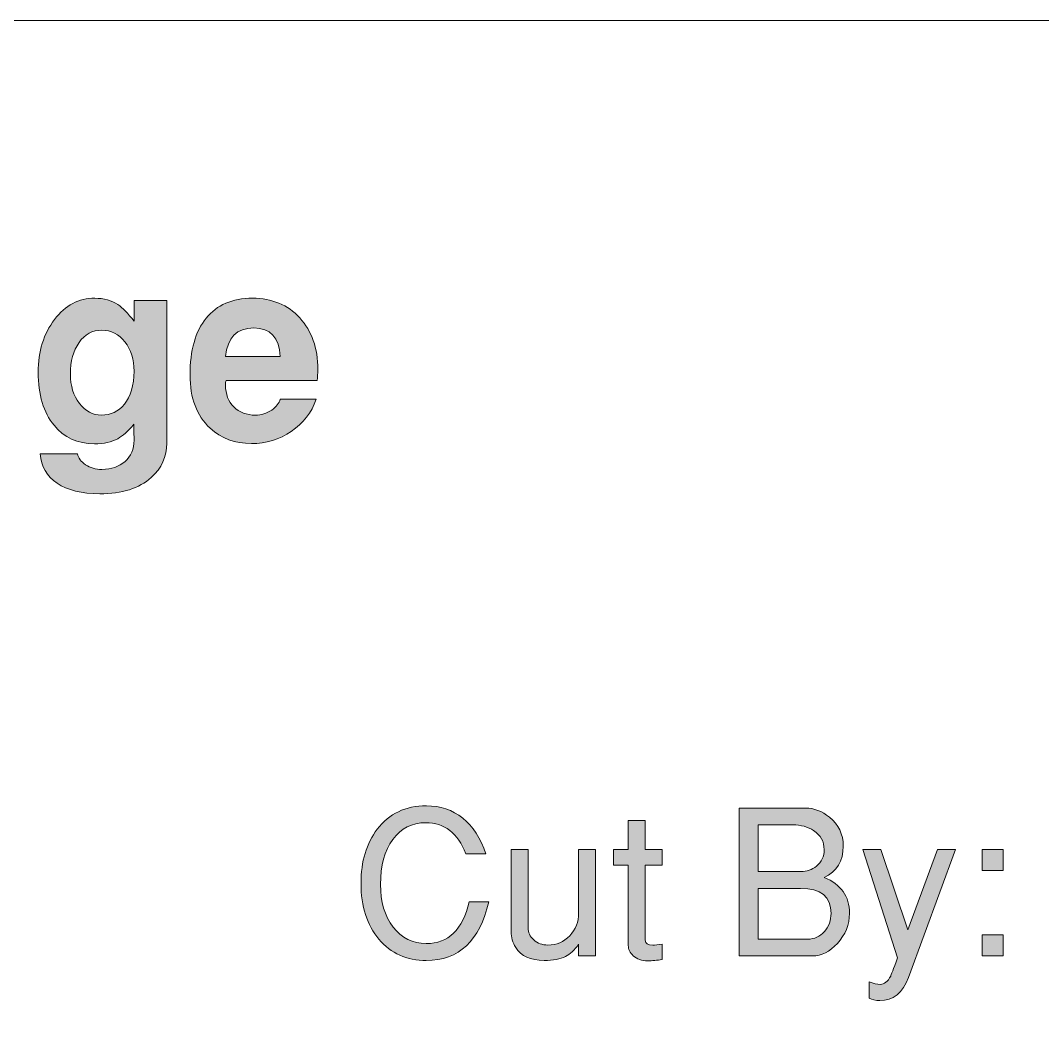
# Model space of a CAD drawing. Header units: inches. Extents: x 1.03 to 7.31, y -7.43 to -0.85.
# Drawn here: x 5.1 to 5.94, y -1.669 to -0.848 of the extents above; entities that cross this region are included whole.
import ezdxf

# ---------------------------------------------------------------- set-up
doc = ezdxf.new("R2010")
doc.units = ezdxf.units.IN
doc.header["$MEASUREMENT"] = 0
doc.layers.add('Layer 1', color=7, linetype='Continuous')

# ---------------------------------------------------------------- blocks, each defined once
blk = doc.blocks.new('block 14')
at = {"layer": 'Layer 1', "true_color": 0xed1f24}
h = blk.add_hatch(color=240, dxfattribs=at)
h.dxf.hatch_style = 2
edge = h.paths.add_edge_path()
edge.add_spline(control_points=[(5.48463, -1.57172), (5.47719, -1.60383), (5.46007, -1.61989), (5.4333, -1.61989), (5.41718, -1.61989), (5.40422, -1.61409), (5.39438, -1.60247), (5.38455, -1.59087), (5.37963, -1.57555), (5.37963, -1.55656), (5.37963, -1.53856), (5.38407, -1.52372), (5.39296, -1.51206), (5.40274, -1.49928), (5.41624, -1.49289), (5.43346, -1.49289), (5.4448, -1.49289), (5.45471, -1.49626), (5.46322, -1.50298), (5.47171, -1.5097), (5.47802, -1.51945), (5.48213, -1.53223), (5.48213, -1.53223), (5.46579, -1.53223), (5.46579, -1.53223), (5.45924, -1.51522), (5.44824, -1.50673), (5.43279, -1.50673), (5.42157, -1.50673), (5.41257, -1.51134), (5.4058, -1.52056), (5.39902, -1.52979), (5.39563, -1.54206), (5.39563, -1.55739), (5.39563, -1.57172), (5.3991, -1.58342), (5.40605, -1.59248), (5.41299, -1.60153), (5.42207, -1.60606), (5.4333, -1.60606), (5.4514, -1.60606), (5.46318, -1.59462), (5.46863, -1.57172), (5.46863, -1.57172), (5.48463, -1.57172), (5.48463, -1.57172)], knot_values=[0, 0, 0, 0, 1, 1, 1, 2, 2, 2, 3, 3, 3, 4, 4, 4, 5, 5, 5, 6, 6, 6, 7, 7, 7, 8, 8, 8, 9, 9, 9, 10, 10, 10, 11, 11, 11, 12, 12, 12, 13, 13, 13, 14, 14, 14, 15, 15, 15, 15], degree=3, periodic=1)
h = blk.add_hatch(color=240, dxfattribs=at)
h.dxf.hatch_style = 2
edge = h.paths.add_edge_path()
edge.add_spline(control_points=[(5.78113, -1.58122), (5.78113, -1.59056), (5.77779, -1.59878), (5.77112, -1.60589), (5.76491, -1.61278), (5.75807, -1.61622), (5.75062, -1.61622), (5.75062, -1.61622), (5.69046, -1.61622), (5.69046, -1.61622), (5.69046, -1.61622), (5.69046, -1.49472), (5.69046, -1.49472), (5.69046, -1.49472), (5.74512, -1.49472), (5.74512, -1.49472), (5.75191, -1.49472), (5.7584, -1.49723), (5.76463, -1.50222), (5.77218, -1.50833), (5.77596, -1.51622), (5.77596, -1.52589), (5.77596, -1.53834), (5.77074, -1.54695), (5.76029, -1.55172), (5.77418, -1.55739), (5.78113, -1.56723), (5.78113, -1.58122)], knot_values=[0, 0, 0, 0, 1, 1, 1, 2, 2, 2, 3, 3, 3, 4, 4, 4, 5, 5, 5, 6, 6, 6, 7, 7, 7, 8, 8, 8, 9, 9, 9, 9], degree=3, periodic=1)
edge = h.paths.add_edge_path()
edge.add_spline(control_points=[(5.76029, -1.52889), (5.76029, -1.52222), (5.75741, -1.517), (5.75163, -1.51322), (5.74685, -1.51012), (5.74113, -1.50856), (5.73446, -1.50856), (5.73446, -1.50856), (5.70613, -1.50856), (5.70613, -1.50856), (5.70613, -1.50856), (5.70613, -1.54689), (5.70613, -1.54689), (5.70613, -1.54689), (5.74113, -1.54689), (5.74113, -1.54689), (5.74601, -1.54689), (5.75029, -1.54539), (5.75396, -1.54239), (5.75818, -1.53895), (5.76029, -1.53445), (5.76029, -1.52889)], knot_values=[0, 0, 0, 0, 1, 1, 1, 2, 2, 2, 3, 3, 3, 4, 4, 4, 5, 5, 5, 6, 6, 6, 7, 7, 7, 7], degree=3, periodic=1)
edge = h.paths.add_edge_path()
edge.add_spline(control_points=[(5.76596, -1.58122), (5.76596, -1.56756), (5.75763, -1.56072), (5.74096, -1.56072), (5.74096, -1.56072), (5.70613, -1.56072), (5.70613, -1.56072), (5.70613, -1.56072), (5.70613, -1.60239), (5.70613, -1.60239), (5.70613, -1.60239), (5.74696, -1.60239), (5.74696, -1.60239), (5.75229, -1.60239), (5.7568, -1.60034), (5.76046, -1.59623), (5.76413, -1.59212), (5.76596, -1.58712), (5.76596, -1.58122)], knot_values=[0, 0, 0, 0, 1, 1, 1, 2, 2, 2, 3, 3, 3, 4, 4, 4, 5, 5, 5, 6, 6, 6, 6], degree=3, periodic=1)
h = blk.add_hatch(color=240, dxfattribs=at)
h.dxf.hatch_style = 2
edge = h.paths.add_edge_path()
edge.add_spline(control_points=[(5.62713, -1.61906), (5.62302, -1.61983), (5.61902, -1.62023), (5.61513, -1.62023), (5.61024, -1.62023), (5.6063, -1.61884), (5.6033, -1.61605), (5.60063, -1.61361), (5.5993, -1.61078), (5.5993, -1.60756), (5.5993, -1.60756), (5.5993, -1.54156), (5.5993, -1.54156), (5.5993, -1.54156), (5.58713, -1.54156), (5.58713, -1.54156), (5.58713, -1.54156), (5.58713, -1.52873), (5.58713, -1.52873), (5.58713, -1.52873), (5.5993, -1.52873), (5.5993, -1.52873), (5.5993, -1.52873), (5.5993, -1.50506), (5.5993, -1.50506), (5.5993, -1.50506), (5.61329, -1.50506), (5.61329, -1.50506), (5.61329, -1.50506), (5.61329, -1.52873), (5.61329, -1.52873), (5.61329, -1.52873), (5.62713, -1.52873), (5.62713, -1.52873), (5.62713, -1.52873), (5.62713, -1.54156), (5.62713, -1.54156), (5.62713, -1.54156), (5.61329, -1.54156), (5.61329, -1.54156), (5.61329, -1.54156), (5.61329, -1.60322), (5.61329, -1.60322), (5.61329, -1.606), (5.61535, -1.60739), (5.61946, -1.60739), (5.62113, -1.60739), (5.62368, -1.60712), (5.62713, -1.60656), (5.62713, -1.60656), (5.62713, -1.61906), (5.62713, -1.61906)], knot_values=[0, 0, 0, 0, 1, 1, 1, 2, 2, 2, 3, 3, 3, 4, 4, 4, 5, 5, 5, 6, 6, 6, 7, 7, 7, 8, 8, 8, 9, 9, 9, 10, 10, 10, 11, 11, 11, 12, 12, 12, 13, 13, 13, 14, 14, 14, 15, 15, 15, 16, 16, 16, 17, 17, 17, 17], degree=3, periodic=1)
h = blk.add_hatch(color=240, dxfattribs=at)
h.dxf.hatch_style = 2
edge = h.paths.add_edge_path()
edge.add_spline(control_points=[(5.57246, -1.61622), (5.57246, -1.61622), (5.55846, -1.61622), (5.55846, -1.61622), (5.55846, -1.61622), (5.55846, -1.60656), (5.55846, -1.60656), (5.55513, -1.61145), (5.55152, -1.61483), (5.54763, -1.61673), (5.54341, -1.61884), (5.53757, -1.61989), (5.53013, -1.61989), (5.51902, -1.61989), (5.51124, -1.61633), (5.5068, -1.60923), (5.50424, -1.60533), (5.50296, -1.60101), (5.50296, -1.59623), (5.50296, -1.59623), (5.50296, -1.52873), (5.50296, -1.52873), (5.50296, -1.52873), (5.51696, -1.52873), (5.51696, -1.52873), (5.51696, -1.52873), (5.51696, -1.59289), (5.51696, -1.59289), (5.51696, -1.59689), (5.51852, -1.60028), (5.52163, -1.60305), (5.52474, -1.60583), (5.52863, -1.60723), (5.5333, -1.60723), (5.5403, -1.60723), (5.54624, -1.60467), (5.55113, -1.59956), (5.55602, -1.59445), (5.55846, -1.58822), (5.55846, -1.58089), (5.55846, -1.58089), (5.55846, -1.52873), (5.55846, -1.52873), (5.55846, -1.52873), (5.57246, -1.52873), (5.57246, -1.52873), (5.57246, -1.52873), (5.57246, -1.61622), (5.57246, -1.61622)], knot_values=[0, 0, 0, 0, 1, 1, 1, 2, 2, 2, 3, 3, 3, 4, 4, 4, 5, 5, 5, 6, 6, 6, 7, 7, 7, 8, 8, 8, 9, 9, 9, 10, 10, 10, 11, 11, 11, 12, 12, 12, 13, 13, 13, 14, 14, 14, 15, 15, 15, 16, 16, 16, 16], degree=3, periodic=1)
h = blk.add_hatch(color=240, dxfattribs=at)
h.dxf.hatch_style = 2
edge = h.paths.add_edge_path()
edge.add_spline(control_points=[(5.86829, -1.52873), (5.86829, -1.52873), (5.82962, -1.63389), (5.82962, -1.63389), (5.82496, -1.64656), (5.81707, -1.65289), (5.80596, -1.65289), (5.80251, -1.65289), (5.79963, -1.65221), (5.7973, -1.65087), (5.7973, -1.65087), (5.7973, -1.63739), (5.7973, -1.63739), (5.80085, -1.63883), (5.8039, -1.63956), (5.80646, -1.63956), (5.80979, -1.63956), (5.81263, -1.63727), (5.81496, -1.63271), (5.81529, -1.63215), (5.81718, -1.62715), (5.82062, -1.61769), (5.82062, -1.61769), (5.79196, -1.52873), (5.79196, -1.52873), (5.79196, -1.52873), (5.80684, -1.52873), (5.80684, -1.52873), (5.80684, -1.52873), (5.82906, -1.59486), (5.82906, -1.59486), (5.82906, -1.59486), (5.85337, -1.52873), (5.85337, -1.52873), (5.85337, -1.52873), (5.86829, -1.52873), (5.86829, -1.52873)], knot_values=[0, 0, 0, 0, 1, 1, 1, 2, 2, 2, 3, 3, 3, 4, 4, 4, 5, 5, 5, 6, 6, 6, 7, 7, 7, 8, 8, 8, 9, 9, 9, 10, 10, 10, 11, 11, 11, 12, 12, 12, 12], degree=3, periodic=1)
h = blk.add_hatch(color=240, dxfattribs=at)
h.dxf.hatch_style = 2
h.paths.add_polyline_path([(5.90746, -1.54606), (5.89012, -1.54606), (5.89012, -1.52873), (5.90746, -1.52873)])
h.paths.add_polyline_path([(5.90746, -1.61622), (5.89012, -1.61622), (5.89012, -1.59889), (5.90746, -1.59889)])
at = {"layer": 'Layer 1', "lineweight": 0}
for points in [[(5.90746, -1.54606), (5.89012, -1.54606), (5.89012, -1.52873), (5.90746, -1.52873), (5.90746, -1.54606)], [(5.90746, -1.61622), (5.89012, -1.61622), (5.89012, -1.59889), (5.90746, -1.59889), (5.90746, -1.61622)]]:
    blk.add_lwpolyline(points, dxfattribs=at)
for points, knots in [([(5.48463, -1.57172), (5.47719, -1.60383), (5.46007, -1.61989), (5.4333, -1.61989), (5.41718, -1.61989), (5.40422, -1.61409), (5.39438, -1.60247), (5.38455, -1.59087), (5.37963, -1.57555), (5.37963, -1.55656), (5.37963, -1.53856), (5.38407, -1.52372), (5.39296, -1.51206), (5.40274, -1.49928), (5.41624, -1.49289), (5.43346, -1.49289), (5.4448, -1.49289), (5.45471, -1.49626), (5.46322, -1.50298), (5.47171, -1.5097), (5.47802, -1.51945), (5.48213, -1.53223), (5.48213, -1.53223), (5.46579, -1.53223), (5.46579, -1.53223), (5.45924, -1.51522), (5.44824, -1.50673), (5.43279, -1.50673), (5.42157, -1.50673), (5.41257, -1.51134), (5.4058, -1.52056), (5.39902, -1.52979), (5.39563, -1.54206), (5.39563, -1.55739), (5.39563, -1.57172), (5.3991, -1.58342), (5.40605, -1.59248), (5.41299, -1.60153), (5.42207, -1.60606), (5.4333, -1.60606), (5.4514, -1.60606), (5.46318, -1.59462), (5.46863, -1.57172), (5.46863, -1.57172), (5.48463, -1.57172), (5.48463, -1.57172)], [0, 0, 0, 0, 1, 1, 1, 2, 2, 2, 3, 3, 3, 4, 4, 4, 5, 5, 5, 6, 6, 6, 7, 7, 7, 8, 8, 8, 9, 9, 9, 10, 10, 10, 11, 11, 11, 12, 12, 12, 13, 13, 13, 14, 14, 14, 15, 15, 15, 15]), ([(5.78113, -1.58122), (5.78113, -1.59056), (5.77779, -1.59878), (5.77112, -1.60589), (5.76491, -1.61278), (5.75807, -1.61622), (5.75062, -1.61622), (5.75062, -1.61622), (5.69046, -1.61622), (5.69046, -1.61622), (5.69046, -1.61622), (5.69046, -1.49472), (5.69046, -1.49472), (5.69046, -1.49472), (5.74512, -1.49472), (5.74512, -1.49472), (5.75191, -1.49472), (5.7584, -1.49723), (5.76463, -1.50222), (5.77218, -1.50833), (5.77596, -1.51622), (5.77596, -1.52589), (5.77596, -1.53834), (5.77074, -1.54695), (5.76029, -1.55172), (5.77418, -1.55739), (5.78113, -1.56723), (5.78113, -1.58122)], [0, 0, 0, 0, 1, 1, 1, 2, 2, 2, 3, 3, 3, 4, 4, 4, 5, 5, 5, 6, 6, 6, 7, 7, 7, 8, 8, 8, 9, 9, 9, 9]), ([(5.62713, -1.61906), (5.62302, -1.61983), (5.61902, -1.62023), (5.61513, -1.62023), (5.61024, -1.62023), (5.6063, -1.61884), (5.6033, -1.61605), (5.60063, -1.61361), (5.5993, -1.61078), (5.5993, -1.60756), (5.5993, -1.60756), (5.5993, -1.54156), (5.5993, -1.54156), (5.5993, -1.54156), (5.58713, -1.54156), (5.58713, -1.54156), (5.58713, -1.54156), (5.58713, -1.52873), (5.58713, -1.52873), (5.58713, -1.52873), (5.5993, -1.52873), (5.5993, -1.52873), (5.5993, -1.52873), (5.5993, -1.50506), (5.5993, -1.50506), (5.5993, -1.50506), (5.61329, -1.50506), (5.61329, -1.50506), (5.61329, -1.50506), (5.61329, -1.52873), (5.61329, -1.52873), (5.61329, -1.52873), (5.62713, -1.52873), (5.62713, -1.52873), (5.62713, -1.52873), (5.62713, -1.54156), (5.62713, -1.54156), (5.62713, -1.54156), (5.61329, -1.54156), (5.61329, -1.54156), (5.61329, -1.54156), (5.61329, -1.60322), (5.61329, -1.60322), (5.61329, -1.606), (5.61535, -1.60739), (5.61946, -1.60739), (5.62113, -1.60739), (5.62368, -1.60712), (5.62713, -1.60656), (5.62713, -1.60656), (5.62713, -1.61906), (5.62713, -1.61906)], [0, 0, 0, 0, 1, 1, 1, 2, 2, 2, 3, 3, 3, 4, 4, 4, 5, 5, 5, 6, 6, 6, 7, 7, 7, 8, 8, 8, 9, 9, 9, 10, 10, 10, 11, 11, 11, 12, 12, 12, 13, 13, 13, 14, 14, 14, 15, 15, 15, 16, 16, 16, 17, 17, 17, 17]), ([(5.76029, -1.52889), (5.76029, -1.52222), (5.75741, -1.517), (5.75163, -1.51322), (5.74685, -1.51012), (5.74113, -1.50856), (5.73446, -1.50856), (5.73446, -1.50856), (5.70613, -1.50856), (5.70613, -1.50856), (5.70613, -1.50856), (5.70613, -1.54689), (5.70613, -1.54689), (5.70613, -1.54689), (5.74113, -1.54689), (5.74113, -1.54689), (5.74601, -1.54689), (5.75029, -1.54539), (5.75396, -1.54239), (5.75818, -1.53895), (5.76029, -1.53445), (5.76029, -1.52889)], [0, 0, 0, 0, 1, 1, 1, 2, 2, 2, 3, 3, 3, 4, 4, 4, 5, 5, 5, 6, 6, 6, 7, 7, 7, 7]), ([(5.57246, -1.61622), (5.57246, -1.61622), (5.55846, -1.61622), (5.55846, -1.61622), (5.55846, -1.61622), (5.55846, -1.60656), (5.55846, -1.60656), (5.55513, -1.61145), (5.55152, -1.61483), (5.54763, -1.61673), (5.54341, -1.61884), (5.53757, -1.61989), (5.53013, -1.61989), (5.51902, -1.61989), (5.51124, -1.61633), (5.5068, -1.60923), (5.50424, -1.60533), (5.50296, -1.60101), (5.50296, -1.59623), (5.50296, -1.59623), (5.50296, -1.52873), (5.50296, -1.52873), (5.50296, -1.52873), (5.51696, -1.52873), (5.51696, -1.52873), (5.51696, -1.52873), (5.51696, -1.59289), (5.51696, -1.59289), (5.51696, -1.59689), (5.51852, -1.60028), (5.52163, -1.60305), (5.52474, -1.60583), (5.52863, -1.60723), (5.5333, -1.60723), (5.5403, -1.60723), (5.54624, -1.60467), (5.55113, -1.59956), (5.55602, -1.59445), (5.55846, -1.58822), (5.55846, -1.58089), (5.55846, -1.58089), (5.55846, -1.52873), (5.55846, -1.52873), (5.55846, -1.52873), (5.57246, -1.52873), (5.57246, -1.52873), (5.57246, -1.52873), (5.57246, -1.61622), (5.57246, -1.61622)], [0, 0, 0, 0, 1, 1, 1, 2, 2, 2, 3, 3, 3, 4, 4, 4, 5, 5, 5, 6, 6, 6, 7, 7, 7, 8, 8, 8, 9, 9, 9, 10, 10, 10, 11, 11, 11, 12, 12, 12, 13, 13, 13, 14, 14, 14, 15, 15, 15, 16, 16, 16, 16]), ([(5.86829, -1.52873), (5.86829, -1.52873), (5.82962, -1.63389), (5.82962, -1.63389), (5.82496, -1.64656), (5.81707, -1.65289), (5.80596, -1.65289), (5.80251, -1.65289), (5.79963, -1.65221), (5.7973, -1.65087), (5.7973, -1.65087), (5.7973, -1.63739), (5.7973, -1.63739), (5.80085, -1.63883), (5.8039, -1.63956), (5.80646, -1.63956), (5.80979, -1.63956), (5.81263, -1.63727), (5.81496, -1.63271), (5.81529, -1.63215), (5.81718, -1.62715), (5.82062, -1.61769), (5.82062, -1.61769), (5.79196, -1.52873), (5.79196, -1.52873), (5.79196, -1.52873), (5.80684, -1.52873), (5.80684, -1.52873), (5.80684, -1.52873), (5.82906, -1.59486), (5.82906, -1.59486), (5.82906, -1.59486), (5.85337, -1.52873), (5.85337, -1.52873), (5.85337, -1.52873), (5.86829, -1.52873), (5.86829, -1.52873)], [0, 0, 0, 0, 1, 1, 1, 2, 2, 2, 3, 3, 3, 4, 4, 4, 5, 5, 5, 6, 6, 6, 7, 7, 7, 8, 8, 8, 9, 9, 9, 10, 10, 10, 11, 11, 11, 12, 12, 12, 12]), ([(5.76596, -1.58122), (5.76596, -1.56756), (5.75763, -1.56072), (5.74096, -1.56072), (5.74096, -1.56072), (5.70613, -1.56072), (5.70613, -1.56072), (5.70613, -1.56072), (5.70613, -1.60239), (5.70613, -1.60239), (5.70613, -1.60239), (5.74696, -1.60239), (5.74696, -1.60239), (5.75229, -1.60239), (5.7568, -1.60034), (5.76046, -1.59623), (5.76413, -1.59212), (5.76596, -1.58712), (5.76596, -1.58122)], [0, 0, 0, 0, 1, 1, 1, 2, 2, 2, 3, 3, 3, 4, 4, 4, 5, 5, 5, 6, 6, 6, 6])]:
    blk.add_open_spline(points, degree=3, knots=knots, dxfattribs=at)
blk = doc.blocks.new('block 25')
at = {"layer": 'Layer 1', "true_color": 0xed1f24}
h = blk.add_hatch(color=240, dxfattribs=at)
h.dxf.hatch_style = 2
edge = h.paths.add_edge_path()
edge.add_spline(control_points=[(5.21993, -1.19484), (5.21993, -1.2061), (5.21569, -1.21554), (5.20722, -1.22318), (5.19736, -1.23207), (5.18327, -1.23651), (5.16493, -1.23651), (5.15007, -1.23651), (5.13837, -1.23363), (5.12983, -1.22787), (5.12128, -1.2221), (5.11667, -1.21408), (5.11597, -1.2038), (5.11597, -1.2038), (5.14656, -1.2038), (5.14656, -1.2038), (5.14725, -1.20714), (5.14949, -1.21009), (5.15326, -1.21266), (5.15703, -1.21523), (5.16149, -1.21651), (5.16667, -1.21651), (5.17448, -1.21651), (5.18083, -1.21433), (5.18572, -1.20995), (5.19061, -1.20557), (5.19305, -1.19977), (5.19305, -1.19255), (5.19305, -1.18506), (5.19299, -1.18068), (5.19285, -1.17943), (5.18824, -1.18513), (5.18384, -1.18909), (5.17965, -1.1913), (5.17463, -1.19409), (5.16827, -1.19548), (5.16059, -1.19548), (5.14663, -1.19548), (5.13553, -1.1904), (5.12729, -1.18026), (5.11863, -1.16971), (5.11431, -1.1552), (5.11431, -1.13673), (5.11431, -1.1195), (5.11877, -1.10506), (5.12771, -1.09339), (5.13664, -1.08172), (5.14768, -1.07589), (5.16081, -1.07589), (5.16821, -1.07589), (5.17456, -1.07763), (5.17986, -1.0811), (5.18377, -1.08374), (5.18816, -1.08825), (5.19305, -1.09464), (5.19305, -1.09464), (5.19305, -1.07777), (5.19305, -1.07777), (5.19305, -1.07777), (5.21993, -1.07777), (5.21993, -1.07777), (5.21993, -1.07777), (5.21993, -1.19484), (5.21993, -1.19484)], knot_values=[0, 0, 0, 0, 1, 1, 1, 2, 2, 2, 3, 3, 3, 4, 4, 4, 5, 5, 5, 6, 6, 6, 7, 7, 7, 8, 8, 8, 9, 9, 9, 10, 10, 10, 11, 11, 11, 12, 12, 12, 13, 13, 13, 14, 14, 14, 15, 15, 15, 16, 16, 16, 17, 17, 17, 18, 18, 18, 19, 19, 19, 20, 20, 20, 21, 21, 21, 21], degree=3, periodic=1)
edge = h.paths.add_edge_path()
edge.add_spline(control_points=[(5.19305, -1.13589), (5.19305, -1.12617), (5.19056, -1.11811), (5.18555, -1.11172), (5.18056, -1.10533), (5.17424, -1.10214), (5.1666, -1.10214), (5.15882, -1.10214), (5.15257, -1.10551), (5.14785, -1.11224), (5.14313, -1.11898), (5.14077, -1.12762), (5.14077, -1.13818), (5.14077, -1.14777), (5.14323, -1.15578), (5.14816, -1.16225), (5.15309, -1.1687), (5.1591, -1.17193), (5.16618, -1.17193), (5.17396, -1.17193), (5.18028, -1.16895), (5.18514, -1.16297), (5.19042, -1.15645), (5.19305, -1.14742), (5.19305, -1.13589)], knot_values=[0, 0, 0, 0, 1, 1, 1, 2, 2, 2, 3, 3, 3, 4, 4, 4, 5, 5, 5, 6, 6, 6, 7, 7, 7, 8, 8, 8, 8], degree=3, periodic=1)
h = blk.add_hatch(color=240, dxfattribs=at)
h.dxf.hatch_style = 2
edge = h.paths.add_edge_path()
edge.add_spline(control_points=[(5.3441, -1.13443), (5.3441, -1.13776), (5.34389, -1.14075), (5.34347, -1.14339), (5.34347, -1.14339), (5.26868, -1.14339), (5.26868, -1.14339), (5.26841, -1.14422), (5.26826, -1.14554), (5.26826, -1.14735), (5.26826, -1.15471), (5.27053, -1.16065), (5.27508, -1.16516), (5.27962, -1.16968), (5.28554, -1.17193), (5.29283, -1.17193), (5.29765, -1.17193), (5.30212, -1.17055), (5.30625, -1.16777), (5.30996, -1.16513), (5.3123, -1.16214), (5.31327, -1.15881), (5.31327, -1.15881), (5.34285, -1.15881), (5.34285, -1.15881), (5.33896, -1.16978), (5.33212, -1.1786), (5.32233, -1.18526), (5.31253, -1.19193), (5.3016, -1.19527), (5.28952, -1.19527), (5.27604, -1.19527), (5.26472, -1.19103), (5.25555, -1.18256), (5.24458, -1.17242), (5.2391, -1.1579), (5.2391, -1.13901), (5.2391, -1.11874), (5.2435, -1.10315), (5.25233, -1.09224), (5.26115, -1.08134), (5.27382, -1.07589), (5.29035, -1.07589), (5.30646, -1.07589), (5.31944, -1.08127), (5.32931, -1.09203), (5.33917, -1.1028), (5.3441, -1.11693), (5.3441, -1.13443)], knot_values=[0, 0, 0, 0, 1, 1, 1, 2, 2, 2, 3, 3, 3, 4, 4, 4, 5, 5, 5, 6, 6, 6, 7, 7, 7, 8, 8, 8, 9, 9, 9, 10, 10, 10, 11, 11, 11, 12, 12, 12, 13, 13, 13, 14, 14, 14, 15, 15, 15, 16, 16, 16, 16], degree=3, periodic=1)
edge = h.paths.add_edge_path()
edge.add_spline(control_points=[(5.31327, -1.12381), (5.31243, -1.10811), (5.30514, -1.10027), (5.2914, -1.10027), (5.27752, -1.10027), (5.26981, -1.10811), (5.26826, -1.12381), (5.26826, -1.12381), (5.31327, -1.12381), (5.31327, -1.12381)], knot_values=[0, 0, 0, 0, 1, 1, 1, 2, 2, 2, 3, 3, 3, 3], degree=3, periodic=1)
at = {"layer": 'Layer 1', "lineweight": 0}
for points, knots in [([(5.21993, -1.19484), (5.21993, -1.2061), (5.21569, -1.21554), (5.20722, -1.22318), (5.19736, -1.23207), (5.18327, -1.23651), (5.16493, -1.23651), (5.15007, -1.23651), (5.13837, -1.23363), (5.12983, -1.22787), (5.12128, -1.2221), (5.11667, -1.21408), (5.11597, -1.2038), (5.11597, -1.2038), (5.14656, -1.2038), (5.14656, -1.2038), (5.14725, -1.20714), (5.14949, -1.21009), (5.15326, -1.21266), (5.15703, -1.21523), (5.16149, -1.21651), (5.16667, -1.21651), (5.17448, -1.21651), (5.18083, -1.21433), (5.18572, -1.20995), (5.19061, -1.20557), (5.19305, -1.19977), (5.19305, -1.19255), (5.19305, -1.18506), (5.19299, -1.18068), (5.19285, -1.17943), (5.18824, -1.18513), (5.18384, -1.18909), (5.17965, -1.1913), (5.17463, -1.19409), (5.16827, -1.19548), (5.16059, -1.19548), (5.14663, -1.19548), (5.13553, -1.1904), (5.12729, -1.18026), (5.11863, -1.16971), (5.11431, -1.1552), (5.11431, -1.13673), (5.11431, -1.1195), (5.11877, -1.10506), (5.12771, -1.09339), (5.13664, -1.08172), (5.14768, -1.07589), (5.16081, -1.07589), (5.16821, -1.07589), (5.17456, -1.07763), (5.17986, -1.0811), (5.18377, -1.08374), (5.18816, -1.08825), (5.19305, -1.09464), (5.19305, -1.09464), (5.19305, -1.07777), (5.19305, -1.07777), (5.19305, -1.07777), (5.21993, -1.07777), (5.21993, -1.07777), (5.21993, -1.07777), (5.21993, -1.19484), (5.21993, -1.19484)], [0, 0, 0, 0, 1, 1, 1, 2, 2, 2, 3, 3, 3, 4, 4, 4, 5, 5, 5, 6, 6, 6, 7, 7, 7, 8, 8, 8, 9, 9, 9, 10, 10, 10, 11, 11, 11, 12, 12, 12, 13, 13, 13, 14, 14, 14, 15, 15, 15, 16, 16, 16, 17, 17, 17, 18, 18, 18, 19, 19, 19, 20, 20, 20, 21, 21, 21, 21]), ([(5.3441, -1.13443), (5.3441, -1.13776), (5.34389, -1.14075), (5.34347, -1.14339), (5.34347, -1.14339), (5.26868, -1.14339), (5.26868, -1.14339), (5.26841, -1.14422), (5.26826, -1.14554), (5.26826, -1.14735), (5.26826, -1.15471), (5.27053, -1.16065), (5.27508, -1.16516), (5.27962, -1.16968), (5.28554, -1.17193), (5.29283, -1.17193), (5.29765, -1.17193), (5.30212, -1.17055), (5.30625, -1.16777), (5.30996, -1.16513), (5.3123, -1.16214), (5.31327, -1.15881), (5.31327, -1.15881), (5.34285, -1.15881), (5.34285, -1.15881), (5.33896, -1.16978), (5.33212, -1.1786), (5.32233, -1.18526), (5.31253, -1.19193), (5.3016, -1.19527), (5.28952, -1.19527), (5.27604, -1.19527), (5.26472, -1.19103), (5.25555, -1.18256), (5.24458, -1.17242), (5.2391, -1.1579), (5.2391, -1.13901), (5.2391, -1.11874), (5.2435, -1.10315), (5.25233, -1.09224), (5.26115, -1.08134), (5.27382, -1.07589), (5.29035, -1.07589), (5.30646, -1.07589), (5.31944, -1.08127), (5.32931, -1.09203), (5.33917, -1.1028), (5.3441, -1.11693), (5.3441, -1.13443)], [0, 0, 0, 0, 1, 1, 1, 2, 2, 2, 3, 3, 3, 4, 4, 4, 5, 5, 5, 6, 6, 6, 7, 7, 7, 8, 8, 8, 9, 9, 9, 10, 10, 10, 11, 11, 11, 12, 12, 12, 13, 13, 13, 14, 14, 14, 15, 15, 15, 16, 16, 16, 16]), ([(5.31327, -1.12381), (5.31243, -1.10811), (5.30514, -1.10027), (5.2914, -1.10027), (5.27752, -1.10027), (5.26981, -1.10811), (5.26826, -1.12381), (5.26826, -1.12381), (5.31327, -1.12381), (5.31327, -1.12381)], [0, 0, 0, 0, 1, 1, 1, 2, 2, 2, 3, 3, 3, 3]), ([(5.19305, -1.13589), (5.19305, -1.12617), (5.19056, -1.11811), (5.18555, -1.11172), (5.18056, -1.10533), (5.17424, -1.10214), (5.1666, -1.10214), (5.15882, -1.10214), (5.15257, -1.10551), (5.14785, -1.11224), (5.14313, -1.11898), (5.14077, -1.12762), (5.14077, -1.13818), (5.14077, -1.14777), (5.14323, -1.15578), (5.14816, -1.16225), (5.15309, -1.1687), (5.1591, -1.17193), (5.16618, -1.17193), (5.17396, -1.17193), (5.18028, -1.16895), (5.18514, -1.16297), (5.19042, -1.15645), (5.19305, -1.14742), (5.19305, -1.13589)], [0, 0, 0, 0, 1, 1, 1, 2, 2, 2, 3, 3, 3, 4, 4, 4, 5, 5, 5, 6, 6, 6, 7, 7, 7, 8, 8, 8, 8])]:
    blk.add_open_spline(points, degree=3, knots=knots, dxfattribs=at)
blk = doc.blocks.new('block 24')
at = {"layer": 'Layer 1'}
blk.add_blockref('block 25', (0, 0), dxfattribs=at)

msp = doc.modelspace()

# ---------------------------------------------------------------- linework, layer by layer
at = {"layer": 'Layer 1', "color": 7, "lineweight": 5, "true_color": 0xffffff}
msp.add_lwpolyline([(7.30854, -7.43052), (1.03326, -7.43052), (1.03326, -0.84767), (7.30854, -0.84767), (7.30854, -7.43052)], dxfattribs=at)

# ---------------------------------------------------------------- block references
at = {"layer": 'Layer 1'}
for name in ['block 24', 'block 14']:
    msp.add_blockref(name, (0, 0), dxfattribs=at)

doc.saveas('drawing.dxf')
